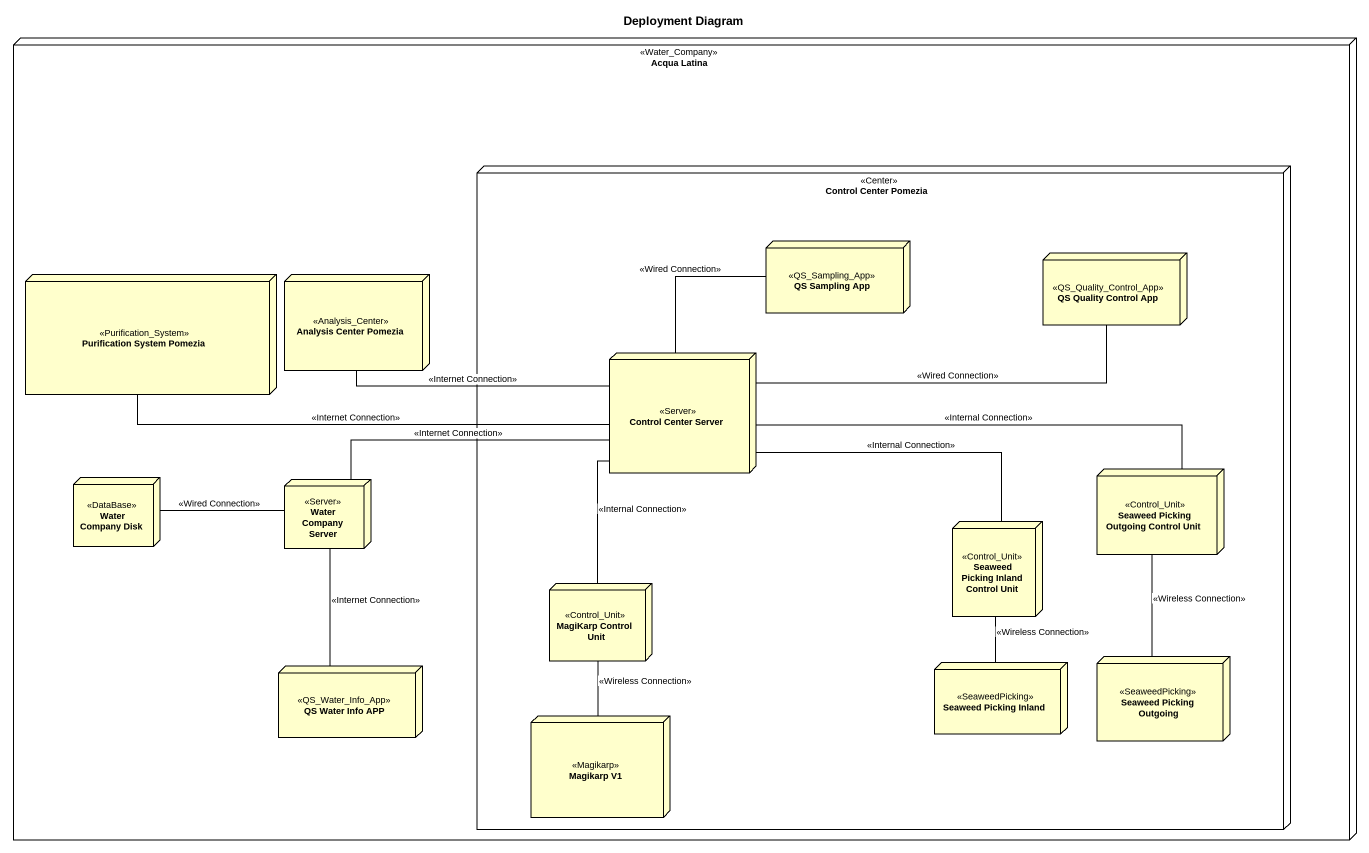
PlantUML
@startuml
title Deployment Diagram
node "Acqua Latina" as Acqua_Latina <<Water_Company>> {
  node "Control Center Pomezia" as Control_Center_Pomezia <<Center>> {
    node "QS Sampling App" as QS_Sampling_App <<QS_Sampling_App>>
    node "QS Quality Control App" as QS_Quality_Control_App <<QS_Quality_Control_App>>
    node "Control Center Server" as Control_Center_Server <<Server>>
    node "Seaweed Picking Outgoing Control Unit" as Seaweed_Picking_Outgoing <<Control_Unit>>
    node "Seaweed Picking Inland Control Unit" as Seaweed_Picking_Inland <<Control_Unit>>
    node "MagiKarp Control Unit" as MagiKarp_Control_Unit <<Control_Unit>>
    node "Seaweed Picking Inland" as Seaweed_Picking_Inland_2 <<SeaweedPicking>>
    node "Seaweed Picking Outgoing" as Seaweed_Picking_Outgoing_2 <<SeaweedPicking>>
    node "Magikarp V1" as Magikarp_V1 <<Magikarp>>
  }
  node "Purification System Pomezia" as Purification_System_Pomezia <<Purification_System>>
  node "Analysis Center Pomezia" as Analysis_Center_Pomezia <<Analysis_Center>>
  node "Water Company Disk" as Water_Company_Disk <<DataBase>>
  node "Water Company Server" as Water_Company_Server <<Server>>
  node "QS Water Info APP" as QS_Water_Info_APP <<QS_Water_Info_App>>
}
Control_Center_Server -left- Purification_System_Pomezia : <<Internet Connection>>
Control_Center_Server -left- Analysis_Center_Pomezia : <<Internet Connection>>
Control_Center_Server -up- QS_Sampling_App : <<Wired Connection>>
Control_Center_Server -right- QS_Quality_Control_App : <<Wired Connection>>
Control_Center_Server -right- Seaweed_Picking_Outgoing : <<Internal Connection>>
Control_Center_Server -left- Water_Company_Server : <<Internet Connection>>
Control_Center_Server -right- Seaweed_Picking_Inland : <<Internal Connection>>
Seaweed_Picking_Outgoing -- Seaweed_Picking_Outgoing_2 : <<Wireless Connection>>
Water_Company_Server -left- Water_Company_Disk : <<Wired Connection>>
Seaweed_Picking_Inland -- Seaweed_Picking_Inland_2 : <<Wireless Connection>>
MagiKarp_Control_Unit -up- Control_Center_Server : <<Internal Connection>>
MagiKarp_Control_Unit -- Magikarp_V1 : <<Wireless Connection>>
QS_Water_Info_APP -up- Water_Company_Server : <<Internet Connection>>
@enduml
